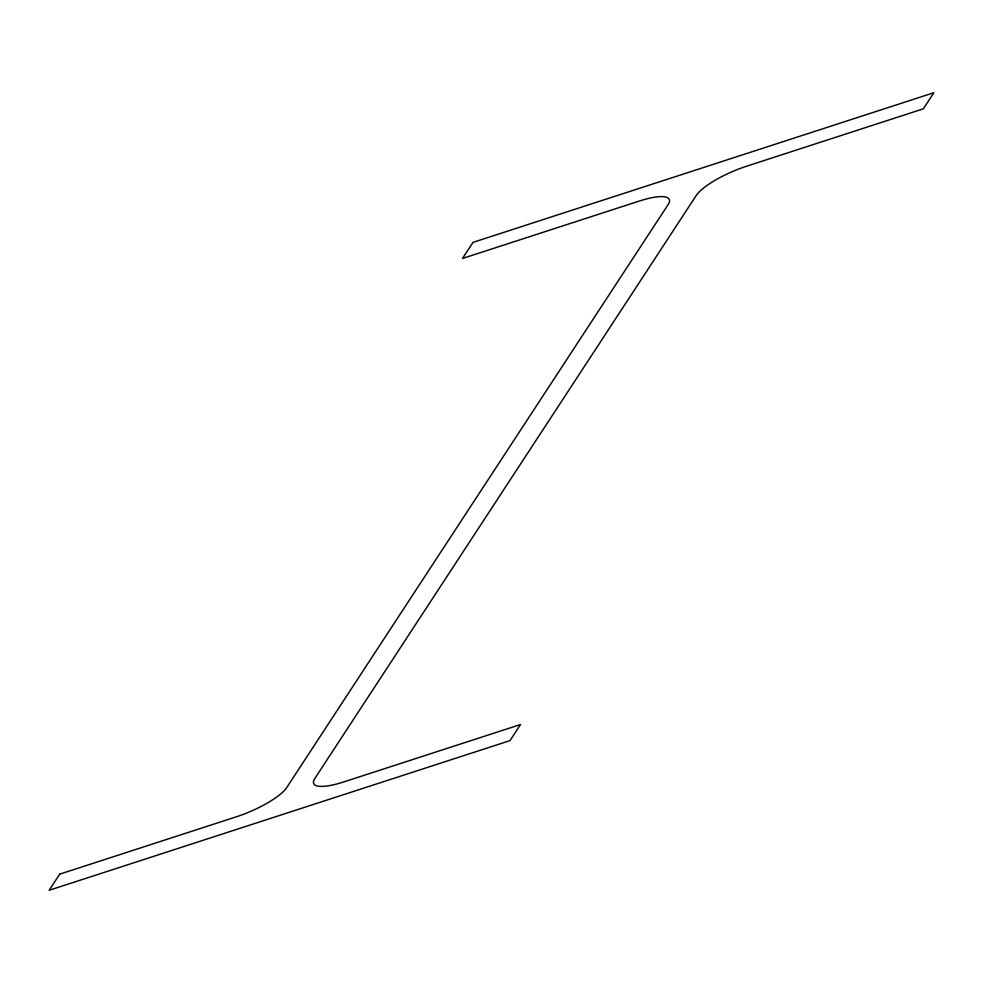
<?xml version="1.0" encoding="UTF-8"?>
<svg xmlns="http://www.w3.org/2000/svg" width="983" height="983" viewBox="0 0 983 983"><rect width="100%" height="100%" fill="white"/><g stroke="black" fill="none" stroke-linecap="round" stroke-linejoin="round"><path stroke-width="1.47" d="M59.68 874.17L49.15 890.279L509.98 740.629L520.511 724.532L343.448 782.026A44.235 11.452 -23.9 0 1 314.879 778.413L696.259 195.457A44.235 11.452 -23.9 0 1 746.257 166.324L923.32 108.83L933.85 92.721L473.02 242.371L462.489 258.468L639.552 200.974A44.235 11.452 -23.9 0 1 668.121 204.587L286.741 787.543A44.235 11.452 -23.9 0 1 236.743 816.676L59.68 874.17"/></g></svg>
